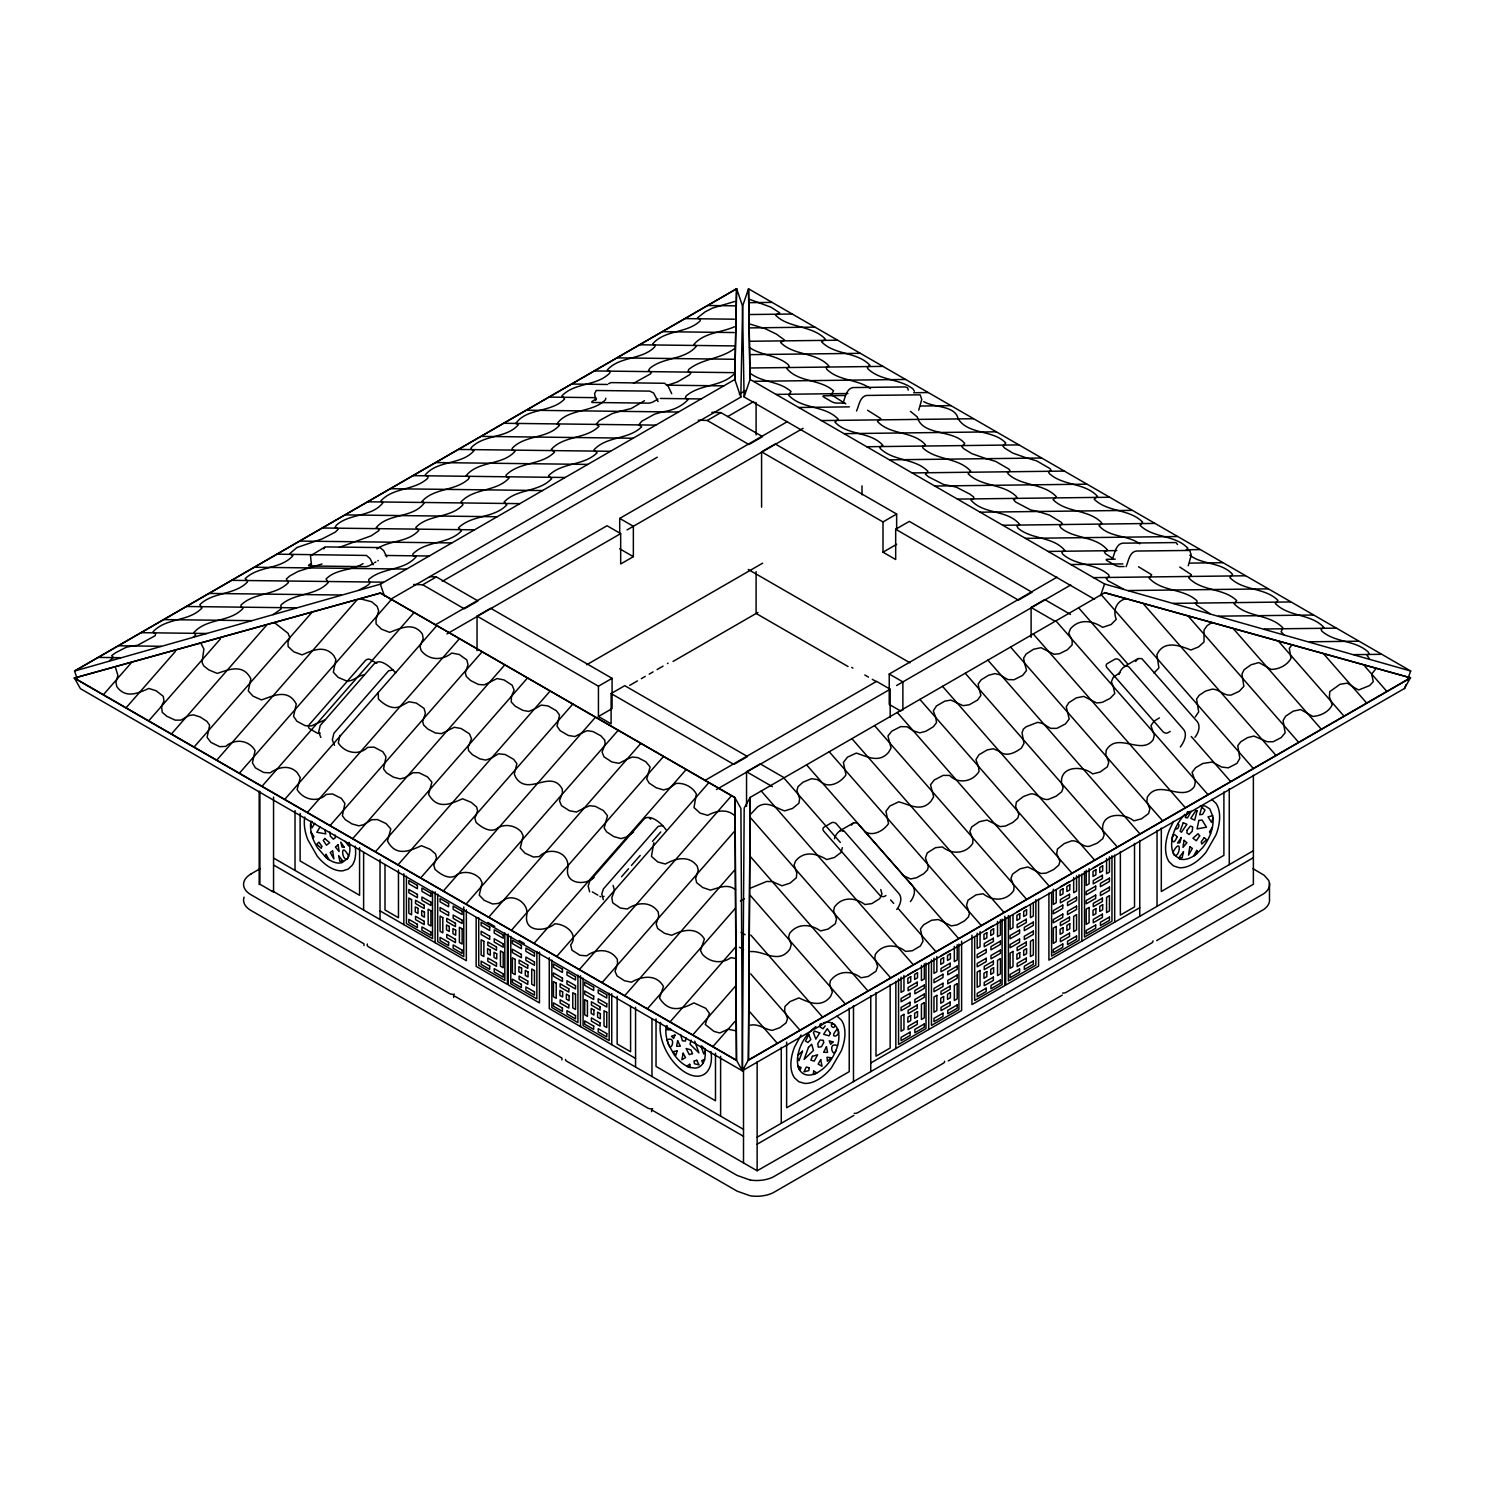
<?xml version="1.0" encoding="UTF-8"?>
<svg xmlns="http://www.w3.org/2000/svg" width="1485" height="1485" viewBox="0 0 1485 1485"><rect width="100%" height="100%" fill="white"/><g stroke="black" fill="none" stroke-linecap="round" stroke-linejoin="round"><path stroke-width="1.5" d="M742.351 1070.741L744.189 808.063L750.185 797.389L1104.636 592.738L1410.434 677.791L1404.439 688.483L742.351 1070.741L748.347 1060.049L750.185 797.389L748.496 1060.197L1410.601 677.958M77.239 678.849L74.566 671.034L736.653 288.777L734.815 379.492L740.811 397.108L390.351 599.439M740.811 397.108L742.648 306.374L736.653 288.777M797.538 1057.933L797.538 1058.081A28.716 16.576 -60 0 0 798.41 1067.288A28.493 16.446 -60 0 0 799.914 1070.407L801.046 1067.474L798.113 1066.286L798.41 1067.288A28.605 16.502 -60 0 0 802.531 1073.172A29.403 16.966 -60 0 0 813.39 1074.36A30.016 17.337 -60 0 0 818.142 1072.244L822.374 1069.311A29.403 16.966 -60 0 0 833.79 1055.13L836.074 1050.192A28.419 16.409 -60 0 0 838.895 1037.384A28.846 16.651 -60 0 0 838.747 1033.95A28.308 16.335 -60 0 0 837.559 1029.086L837.466 1028.882A29.125 16.818 -60 0 0 823.247 1022.887M680.557 1034.525L682.413 1040.744L685.42 1041.096L685.884 1037.588M310.625 823.525L310.606 823.655A28.772 16.613 60 0 0 311.442 833.623A28.215 16.298 60 0 0 317.734 848.009L325.679 857.179A27.77 16.038 60 0 0 330.171 860.39A27.528 15.889 60 0 0 341.958 862.655L347.23 858.813A28.066 16.205 60 0 0 348.659 856.121C339.935 839.73 341.903 861.95 347.23 858.813A28.252 16.298 60 0 0 349.885 849.439A28.939 16.706 60 0 0 349.773 845.949A28.363 16.372 60 0 0 349.235 842.403M605.787 398.24L605.564 399.632C592.534 413.201 567.437 408.375 556.986 423.93M797.853 1055.538C799.784 1044.865 805.538 1035.156 813.78 1028.14M161.512 706.285L162.255 712.336L166.895 716.308L175.211 720.151L181.021 720.095L188.873 715.603L193.477 714.86L200.159 716.977L206.953 721.394L209.645 725.255L207.083 737.34L210.963 742.407L219.613 746.677L225.757 746.398C234.574 738.361 248.886 739.827 255.086 750.593L252.431 762.882L255.364 767.819L263.625 772.478L270.029 772.887C278.308 767.244 289.018 764.237 297.204 772.59L300.267 777.583L297.13 789.612C303.126 799.654 317.623 803.125 326.236 794.438L332.51 793.955L341.364 798.355L344.91 803.459L342.385 815.729L345.17 819.553L351.982 823.915L358.813 825.827L363.602 824.732L371.807 819.72L377.543 819.571L386.044 823.562L390.796 828.89L387.492 841.123C396.105 857.031 409.414 851.053 421.443 845.707L430.075 849.253L435.569 853.949L436.497 857.922L433.806 865.254L435.012 869.338C440.581 874.442 449.491 880.308 456.767 875.036M1180.111 859.072A28.92 16.688 -60 0 0 1192.455 856.696A29.347 16.948 -60 0 0 1197.133 853.355L1202.627 847.675A29.57 17.059 -60 0 0 1212.113 828.593L1212.41 827.238L1209.477 831.897L1210.609 833.568M842.311 847.657L841.215 852.316L834.384 857.495L826.737 859.555C816.861 853.522 803.998 850.237 795.477 861.207L794.085 865.031L796.795 873.087L796.331 877.802L790.02 883.148L782.001 885.784L772.237 881.57L766.668 881.459L750.148 888.271M310.922 821.539L312.425 821.688M691.138 1040.131L690.005 1044.196L698.915 1052.865L694.739 1041.208M420.868 643.859L420.051 646.736L421.127 650.504C429.017 660.658 442.419 660.714 451.737 653.047L459.218 654.495L466.828 659.915L467.998 664.76L465.288 672.909L466.364 676.51L470.652 680.557L478.319 684.418L484.147 684.919L497.104 678.552L503.972 679.907L512.177 685.216L514.126 690.135L511.545 696.205M378.267 692.548L378.397 698.99C383.78 704.503 392.318 710.071 400.152 706.47M666.505 1025.597A28.159 16.261 60 0 0 665.967 1028.53A28.716 16.576 60 0 0 665.837 1031.852A28.066 16.205 60 0 0 668.51 1044.271C671.35 1053.329 676.752 1035.119 667.081 1039.946A27.881 16.094 60 0 0 668.491 1044.308L673.782 1054.164A27.602 15.945 60 0 0 685.569 1065.487A27.881 16.094 60 0 0 690.061 1067.474L695.277 1068.105A28.066 16.205 60 0 0 704.298 1060.401L704.577 1059.436L701.792 1060.624L702.869 1063.464M323.804 548.875L325.289 546.907L380.049 547.575L383.687 550.675L386.787 556.912M744.096 396.959L750.092 379.343L748.514 288.777L1410.75 671.034L1104.562 583.995L749.944 379.343L748.514 288.777L742.519 306.374L744.096 396.959L1094.556 599.29M918.714 410.157L921.758 399.502L920.18 394.824L866.572 395.437C859.778 396.588 858.905 405.999 856.529 411.067M1100.552 595.726L1104.562 583.995M1188.223 565.766L1191.286 555.112L1189.708 550.434L1136.099 551.046C1129.305 552.197 1128.433 561.608 1126.057 566.676M1404.606 688.632L1405.942 684.715M1407.928 678.849L1410.601 671.034M842.886 403.196C845.262 398.128 846.134 388.717 852.928 387.566L905.404 386.935L907.706 387.938M1112.413 558.806C1114.789 553.738 1115.662 544.327 1122.456 543.176L1176.064 542.563L1177.549 544.531M511.471 696.298L511.23 701.997L515.165 706.155L522.739 710.331L528.586 711.426L534.229 709.217M1187.796 811.664L1185.308 817.548L1187.536 817.882L1191.137 811.311L1187.257 812.128M161.568 706.173L163.944 701.106L163.294 696.354L156.148 690.766L148.797 688.446C138.309 693.179 125.631 698.99 116.832 686.664L115.96 682.469L117.89 675.397L115.644 668.064M420.979 643.729L423.225 638.68L422.353 633.946C413.108 621.472 400.412 628.452 389.608 632.332L381.497 629.176L376.076 623.941L376.058 619.264L378.694 610.892L377.153 606.4L371.751 601.796L361.189 599.03M1173.484 821.409L1169.196 830.412A38.814 22.405 -60 0 0 1169.196 861.875L1173.484 865.904L1179.09 867.685A37.96 21.922 -60 0 0 1206.117 852.074L1216.011 834.848A38.814 22.405 -60 0 0 1216.011 803.385L1211.704 799.338M836.074 1050.192C833.289 1059.603 827.108 1041.115 837.577 1045.718M339.954 735.391L338.302 742.946C344.631 752.969 358.962 755.995 367.667 747.363L374.09 747.141L382.889 751.781L386.026 756.83L383.538 768.952L386.453 772.794L393.414 777.156L400.152 778.901L404.867 777.694L413.09 772.72L418.918 772.701L427.476 776.878L431.931 782.149L428.59 794.345C437.462 810.16 450.493 804.035 462.559 798.781L471.19 802.327L476.666 807.023L477.576 810.977L474.884 818.328L476.091 822.412C481.678 827.498 490.57 833.363 497.846 828.11M705.115 1051.454L703.76 1053.923L700.92 1046.164M896.754 909.47C900.393 904.94 903.066 897.33 898.109 892.689L845.633 832.751C841.549 826.384 835.35 834.347 834.44 838.784M910.398 901.599C914.036 897.07 916.709 889.459 911.734 884.819L857.272 822.931L853.597 822.857L839.953 830.728M1180.315 746.992C1184.065 742.036 1188.26 733.683 1182.654 728.392L1130.196 668.454C1126.113 662.087 1119.913 670.069 1119.003 674.487M1194.961 737.321C1198.599 732.773 1201.254 725.163 1196.297 720.522L1141.835 658.635L1138.141 658.56L1124.516 666.449M1135.598 661.493L1138.141 658.56M314.82 823.228L312.017 827.85L310.625 823.692A27.992 16.168 60 0 1 310.959 821.316M319.962 827.126L316.825 832.268L325.735 833.883L324.899 829.837M851.388 825.14L853.597 822.857M1195.276 716.921L1198.692 711.872L1196.557 699.101L1199.193 695.277L1205.579 691.082L1212.224 689.133C1219.333 689.059 1224.03 696.391 1231.381 694.961L1239.288 691.267L1243.873 686.386L1241.961 674.042L1244.059 669.772L1250.964 664.816L1258.89 662.551L1271.141 669.401C1278.863 669.438 1287.217 665.206 1291.003 658.375L1289.314 648.314L1292.061 644.806M801.046 1035.008L794.512 1047.092A37.162 21.458 -60 0 0 794.512 1077.832L798.819 1081.711L804.406 1083.363A38.721 22.349 -60 0 0 831.433 1067.752L841.327 1050.786A37.162 21.458 -60 0 0 841.327 1020.065L837.039 1016.167M324.621 547.241L310.495 555.78L311.534 565.469M608.683 383.613L611.003 382.61L664.612 383.278L668.231 386.378L671.703 393.673M825.214 1025.894L822.987 1028.771L819.386 1026.451L821.613 1024.149M103.931 694.07L131.181 662.923M126.596 707.194L175.397 651.432M149.224 720.262L220.578 638.736M171.926 733.404L266.483 625.352M194.554 746.472L311.664 612.674M217.2 759.633L356.771 600.163M239.827 772.72L391.483 599.42M262.455 785.788L414.129 612.488M285.12 798.949L436.85 625.612M307.766 812.017L459.478 638.68M330.431 825.14L482.161 651.785M353.077 838.208L504.807 664.853M375.742 851.388L527.528 677.958M398.37 864.456L550.155 691.026M420.998 877.542L572.802 704.094M443.644 890.684L595.485 717.199M466.327 903.79L618.168 730.304M488.973 916.895L640.833 743.391M511.657 930L663.517 756.478M534.247 943.123L686.163 769.546M621.547 876.744L628.582 868.725M631.441 865.439L640.221 855.416M652.49 841.401L660.751 831.953M556.931 956.21L708.846 782.651M579.577 969.334L730.936 796.406M602.223 982.439L734.37 831.452M624.869 995.507L734.741 869.969M647.516 1008.649L735.316 908.337M670.199 1021.754L735.892 946.688M692.827 1034.859L735.632 985.966M712.967 1046.535L734.927 1021.457M750.797 814.114L757.498 806.93C767.002 800.062 775.838 808.211 784.674 810.884L792.526 808.453L798.874 803.274L799.654 798.652L796.907 790.54L798.039 786.604L803.014 782.224L811.515 778.678L817.307 779.569L822.43 782.948M1154.049 673.002L1158.913 667.86L1156.889 654.774C1163.665 639.682 1179.665 645.492 1190.859 650.022L1198.506 646.94L1204.038 641.984L1204.019 630.048L1207.082 625.686L1211.909 622.475M1177.976 823.525C1180.482 824.453 1177.605 831.247 1175.489 828.314M192.939 637.418L195.686 635.172L193.997 632.369C207.306 617.834 229.822 622.642 243.039 608.386L240.886 606.455L241.127 604.878C254.51 592.237 275.412 595.856 288.443 582.565L286.308 579.001L289.724 575.976L298.374 571.279L322.004 563.984M503.638 900.188L498.31 903.437L492.556 903.975L484.147 900.281L479.228 895.102L482.124 882.814L480.23 878.86C474.606 872.549 464.527 870.433 457.157 874.591M1106.733 550.731L1107.55 550.118C1095.744 535.825 1074.565 539.296 1060.921 527.899L1059.585 525.709L1062.35 523.927L1061.292 522.312L1049.468 515.109L1038.015 511.49M734.203 373.997C720.93 387.232 700.103 383.965 686.126 395.957L685.346 397.832L688.093 399.576C681.801 406.574 671.925 410.64 662.57 411.865M491.683 757.833L498.496 753.823L505.178 754.51L513.606 759.299L516.891 763.643L514.293 774.149L515.982 777.843C528.827 796.535 550.731 768.747 562.165 788.869L562.499 792.637L559.474 800.823L561.479 805.612L569.46 810.754L576.44 812.017L584.218 808.063M534.322 709.125L541.227 705.097L547.965 705.895L556.337 710.702L559.548 715.027L557.042 726.221L560.161 730.694L568.365 735.483L574.881 736.523L581.452 733.219M1119.968 672.538L1113.156 677.457L1111.374 681.782L1113.156 686.311M447.078 730.824L454.336 727.26L461.167 728.541L469.464 733.85L471.525 738.806L468.109 747.048L468.573 750.63L472.397 754.696L479.933 758.891L485.855 760.097L491.591 757.944M644.49 400.709L631.236 408.505L619.932 411.345M446.985 730.917L441.398 733.609L435.532 733.033L427.903 729.098L423.708 725.107L422.65 721.562L425.415 713.32L424.079 708.419L416.245 703.018L408.876 701.774L400.207 706.396M626.856 759.355L618.929 763.327L611.857 761.972L603.968 756.793L602.075 752.041L605.137 743.874L604.748 740.087L600.831 735.799L593.109 731.604L587.225 730.676L581.563 733.107M1375.537 669.215L1371.657 674.042L1373.272 681.671L1369.523 685.606L1358.664 689.987L1353.615 687.239A82.51 63.725 29.3 0 0 1347.266 683.156L1340.045 684.269L1329.78 691.639L1329.409 696.799L1332.175 704.892C1328.871 712.02 1320.332 715.956 1312.777 716.42L1300.693 709.57L1293.268 711.148L1285.676 716.16L1283.114 720.485L1285.156 732.792L1281.184 737.6L1273.239 741.702L1267.318 741.776L1253.897 736.059L1247.474 737.637L1240.755 741.795L1237.766 745.656L1239.826 758.352L1236.968 763.364L1228.448 767.819L1221.858 767.114L1212.261 762.028L1202.739 763.494L1195.573 767.745L1192.084 772.311L1195.351 781.908L1194.423 786.4C1182.747 803.236 1158.653 777.917 1147.311 797.204L1146.866 801.417L1149.836 808.972L1148.573 813.557L1141.52 818.792L1133.872 820.871C1123.291 812.165 1100.069 812.722 1102.78 831.08M503.693 900.133C513.402 893.079 529.18 903.288 526.748 915.131C523.889 932.506 545.329 931.93 554.833 923.8C565.191 923.837 579.261 934.139 570.648 944.924L572.003 950.196L579.985 955.282L586.761 955.82C596.19 948.674 610.298 948.247 617.296 959.291L617.593 963.32L615.068 971.468L617.092 975.979L624.461 980.731L631.366 982.198C641.798 976.183 656.296 973.714 663.479 986.486L659.488 998.013C668.974 1013.086 681.318 1009.484 693.903 1002.895L705.839 1008.352L709.496 1013.531A82.51 63.725 -29.3 0 1 706.841 1019.731L705.301 1024.501L713.969 1031.407L719.761 1032.985L728.114 1029.235L735.001 1030.627M1159.395 717.886L1154.031 721.19L1150.931 725.682L1154.309 735.261L1153.177 739.734C1141.315 756.051 1117.388 731.01 1106.176 750.37L1105.787 754.547L1108.775 762.158L1107.402 766.761L1100.199 771.977L1092.644 773.926C1082.175 765.072 1058.898 765.963 1061.701 784.136M584.31 807.97L589.675 805.724L595.299 806.355L603.356 810.55L607.513 815.748L604.135 827.906L606.66 831.897L613.825 836.575L621.027 838.598L625.816 837.262L633.575 832.12M109.463 660.732L113.343 657.595L111.728 655.59L115.477 652.825L126.336 647.2L131.385 646.235A82.51 21.848 -18.8 0 0 137.734 645.214L155.22 635.691L155.591 633.779L152.825 632.053C166.004 617.352 188.502 622.141 201.886 608.089L199.844 604.636C213.079 591.717 234.073 595.411 247.234 582.25L247.568 580.876L245.174 578.686C258.316 565.674 279.978 569.869 292.916 555.78L289.649 553.738L296.926 547.538L322.152 538.925L335.369 532.094L338.357 529.031L335.164 527.175L336.427 525.133C349.606 513.197 371.491 517.318 382.907 502.84L382.22 501.744M273.091 614.66L280.981 609.073L280.962 604.989C294.475 592.682 315.395 596.246 328.111 582.714L326.087 578.983C336.185 568.718 351.462 570.871 363.064 563.632M973.529 498.886L973.77 497.029L969.835 494.115L956.414 487.21L950.771 485.818M498.236 827.665C505.587 823.507 515.629 825.623 521.272 831.878L523.184 835.814L520.27 848.046L525.022 853.207L533.468 857.012L539.259 856.567C548.837 846.32 569.163 851.74 567.938 867.24C563.947 883.798 584.719 886.267 594.093 877.505M626.948 759.262L632.202 757.053L637.826 757.61L645.827 761.731L650.114 766.947L646.736 779.124L649.168 783.096L656.221 787.774L663.498 789.909L668.343 788.609L676.102 783.449C683.954 782.521 692.697 787.031 696.372 794.048L693.996 807.543L700.122 813.13L707.751 815.339C716.327 810.662 727.186 808.304 735.168 816.1M310.959 563.706L309.715 564.43A3.75 0.984 -18.8 0 0 309.325 565.989L365.57 566.657A3.75 0.984 -18.8 0 0 370.006 565.321L373.199 563.465M596.524 398.834L592.923 400.913A3.75 0.984 -18.8 0 0 592.589 402.472L648.852 403.14A3.75 0.984 -18.8 0 0 653.289 401.767L657.948 399.075M374.554 562.685L375.853 561.943M739.381 394.063L745.396 390.592M422.705 584.774L436.349 576.904L477.984 600.942L464.341 608.813L422.705 584.774L413.628 584.459M707.268 420.478L720.912 412.607L762.548 436.646L748.904 444.516L707.268 420.478L698.191 420.181M442.307 581.34L657.28 457.213M727.594 416.617L753.712 401.544M435.309 624.888L607.031 525.746L620.674 533.616L620.674 563.984L633.352 556.671L633.352 526.284L619.709 518.413L619.709 533.598M619.709 518.413L787.495 421.554M477.038 616.126L490.663 608.256L612.08 678.348L612.08 708.623L598.436 716.494L598.436 686.218L477.038 616.126L477.038 650.727M761.582 507.202L761.582 451.848L775.226 443.959L896.643 514.051L896.643 529.198M446.948 633.909L620.674 533.616M627.06 529.922L803.125 428.274M586.686 664.76L762.622 563.186M251.058 873.904L260.302 868.558M598.436 686.218L612.08 678.348M761.582 451.848L883 521.94L896.643 514.051M611.115 693.551L624.758 685.68L747.512 756.552L733.868 764.422L611.115 693.551L611.115 723.826L598.436 716.494M895.678 529.254L909.321 521.384L1032.075 592.255L1018.432 600.126L895.678 529.254L895.678 559.529L883 552.197L883 521.94M629.696 685.383L637.436 680.91M641.334 678.664L645.251 676.399M649.168 674.153L653.084 671.888M657.075 669.568L663.09 666.115M673.058 661.456L757.944 612.433M883 552.197L896.643 544.327M704.837 780.497L876.558 681.355L890.183 689.226L890.183 717.422M900.931 711.148L889.237 704.391L889.237 674.023L1057.023 577.164M746.547 806.336L746.547 771.736L760.19 763.865L783.987 777.602M1031.11 637.436L1031.11 607.458L1044.753 599.569L1070.536 614.456M716.475 789.519L890.183 689.226M896.587 685.532L1070.666 585.034M740.384 901.005L744.338 898.722M885.951 895.548L884.707 896.272A3.75 2.896 29.3 0 1 879.788 895.214L823.581 830.969A3.75 2.896 29.3 0 1 823.878 827.238L831.711 822.69A3.75 2.896 29.3 0 1 836.148 823.6L842.867 831.21M1170.18 731.437L1167.915 732.755A3.75 2.896 29.3 0 1 1162.941 731.641L1106.752 667.378A3.75 2.896 29.3 0 1 1107.142 663.665L1114.994 659.154A3.75 2.896 29.3 0 1 1119.43 660.157L1124.015 665.336M748.347 1060.049L1410.434 677.791L1104.506 592.571M814.819 1027.304L815.915 1026.673M819.906 1024.372L821.316 1023.555M908.115 974.735L917.266 969.445M941.007 955.746L950.159 950.456M986.059 929.74L993.372 925.508M1017.151 911.79L1026.302 906.5M1060.364 886.823L1069.516 881.552M1093.257 867.834L1102.408 862.562M870.767 1063L961.612 1010.542L961.612 941.193M1139.756 907.688L1048.911 960.145L1048.911 893.116M757.146 1137.232L1004.658 994.337M1005.865 993.632L1253.377 850.719M757.146 1144.211L1004.658 1001.298M1005.865 1000.593L1253.377 857.699M651.618 1111.652L651.618 1109.852L757.146 1170.774L853.875 1115.421M376.893 548.912C389.775 539.965 407.595 542.749 418.751 530.479L415.8 527.416C428.608 514.163 450.53 518.376 462.967 504.789L461.018 501.911C473.956 487.86 496.064 492.036 509.077 478.077L506.645 476.759M734.852 348.344C720.912 359.092 702.312 358.498 688.669 369.449L688.205 371.231L690.915 372.976L689.523 374.814L677.308 382.016L667.545 385.19M358.887 590.288C360.892 588.413 373.589 584.106 368.8 581.062L368.781 579.41C382.387 567.289 403.939 571.131 416.245 556.671L412.793 555.353L412.904 553.905C426.492 540.41 448.099 544.661 461.389 530.98L460.536 529.662M345.04 841.271L348.752 846.023L348.752 843.053M310.978 555.112L312.797 554.759M339.211 547.408L371.176 535.825L378.824 530.702L379.213 529.124L376.225 527.639C388.216 512.975 412.255 518.599 423.986 503.322L423.299 502.246M1126.113 598.585C1116.107 601.184 1112.803 610.669 1116.219 619.356L1111.151 624.498L1102.65 627.357C1092.533 620.73 1079.465 618.224 1070.444 628.842L1068.755 633.167L1072.207 640.815L1072.096 644.954L1067.251 649.836L1059.492 653.716L1054.053 654.272L1041.022 647.683L1033.541 649.242L1026.116 654.031L1023.611 658.152L1024.464 662.923M1185.977 550.118L1187.87 548.243C1174.765 534.452 1153.344 538.442 1140.09 525.356L1142.615 522.126C1129.213 508.52 1107.754 512.548 1094.204 499.238L1097.508 496.306C1084.458 482.402 1063.316 486.096 1049.431 473.659L1048.503 471.952L1051.194 470.448L1049.988 468.592L1036.734 460.907L1028.233 458.382M633.482 383.334L650.597 373.849L651.377 372.252L648.5 370.582L649.669 368.503C663.275 356.808 684.474 360.354 696.428 346.153L693.755 344.613C703.909 332.547 721.042 332.714 734.537 326.756M734.611 301.511L712.614 308.082L705.208 311.794L697.467 317.846L700.4 319.442L700.01 321.057C686.515 333.679 665.002 329.577 652.62 343.945L655.275 345.504L654.625 347.045C641.39 360.242 619.709 356.066 607.346 369.932L610.242 371.658L609.704 373.143C596.376 386.453 574.899 382.276 561.98 395.808L564.578 399.001C551.603 412.756 526.395 407.837 515.908 423.429M1106.659 550.731L1104.339 551.659L1105.471 553.719L1112.599 558.249M973.455 498.886L970.874 500C983.534 514.794 1007.22 509.299 1019.712 524.428L1017.002 526.191L1018.172 528.307C1031.852 539.76 1053.014 536.271 1064.949 550.564L1061.775 552.123L1062.647 554.072C1075.957 566.119 1095.763 562.926 1108.924 575.066L1108.942 576.681L1106.306 578.556L1107.847 580.672L1123.811 589.267M74.398 677.958L380.438 593.053L735.056 797.538L736.486 1060.216L742.481 1070.908L80.394 688.65L74.398 677.958L736.486 1060.216L734.908 797.705L380.438 593.053L74.269 678.144L736.374 1060.401M324.807 719.947L311.497 725.868L305.242 725.701L296.907 721.264L293.547 716.29L296.276 703.983C287.644 688.093 273.24 695.964 261.49 699.899L252.933 696.112L248.292 690.933L250.854 678.775C243.02 663.368 228.931 669.568 217.218 673.41L208.902 669.958L203.723 665.893L202.053 662.384L203.891 649.038L201.236 643.952M662.458 411.865L654.644 414.148L641.687 421.295L638.884 424.766L641.631 426.845C628.359 439.931 606.752 435.866 593.926 449.881L595.262 451.106M619.858 411.345L612.321 413.517L599.29 420.645L596.246 424.209L599.049 426.251C585.832 439.411 564.207 435.291 551.343 449.324L554.48 452.238C540.948 465.64 519.397 461.482 505.94 475.256L506.552 476.759M364.159 675.044C357.569 674.97 353.374 681.968 346.488 680.928L338.209 677.401L333.308 672.222L335.888 659.6L333.828 655.683C324.584 644.509 312.388 650.43 302.105 654.885L293.807 651.804L288.109 646.513L288.016 641.91L289.816 637.64L288.109 633.334L274.744 622.902M750.463 951.588C764.162 950.474 778.641 964.916 789.983 949.008L791.245 944.627L788.572 937.202L789.63 933.36C797.853 922.779 810.847 924.134 820.574 930.928L828.11 929.072L835.331 923.744L836.5 918.992L833.623 910.918L834.403 907.149C842.032 896.29 855.564 897.404 864.92 904.551L871.825 903.604L879.714 898.666L881.942 893.933L880.754 889.534M750.073 302.662L772.033 302.383M749.368 314.542L792.173 314.022M749.108 327.907L814.801 327.108M749.684 341.272L837.484 340.214M750.259 354.637L860.131 353.319M750.63 367.983L882.777 366.387M754.064 381.311L905.423 379.473M776.154 394.397L847.972 393.525M913.665 392.727L928.069 392.56M844.779 395.493L823.618 395.771A3.75 0.984 18.8 0 0 823.915 397.163L831.748 401.692A3.75 0.984 18.8 0 0 836.203 403.066L844.742 402.973M798.837 407.484L849.383 406.871M920.681 406.018L950.753 405.646M821.483 420.571L973.343 418.733M844.167 433.657L996.027 431.819M866.832 446.744L1018.673 444.906M889.515 459.849L1041.356 458.011M912.198 472.935L1064.003 471.098M934.845 486.022L1086.63 484.166M957.472 499.09L1109.258 497.252M980.193 512.195L1131.923 510.357M1002.839 525.263L1154.569 523.425M1025.522 538.368L1177.234 536.531M1048.15 551.436L1116.794 550.601M1187.239 549.747L1199.88 549.598M1115.272 559.158L1106.789 559.288A3.75 0.984 18.8 0 0 1107.197 560.717L1115.049 565.247A3.75 0.984 18.8 0 0 1119.486 566.583L1124.052 566.527M1070.871 564.541L1122.864 563.91M1189.838 563.112L1222.545 562.704M1093.517 577.628L1245.172 575.79M1128.229 590.547L1267.8 588.858M1173.336 603.374L1290.446 601.945M1218.517 616.164L1313.074 615.031M1264.422 628.99L1335.776 628.136M1309.603 641.798L1358.404 641.204M1353.819 654.644L1381.069 654.31M750.389 1025.17C758.575 1023.388 764.849 1029.625 772.386 1030.349L779.792 1027.694L786.066 1022.868L787.533 1018.636L784.6 1010.71L784.99 1006.422L790.094 1001.558L798.93 997.901C809.139 1002.635 821.279 1008.092 830.523 996.583L832.38 992.11L829.725 984.611L830.375 980.842C838.078 970.28 851.48 970.373 860.984 977.78L868.168 976.48L875.964 971.246L877.654 966.438L874.758 958.178L875.296 954.447C882.535 943.588 896.346 943.903 905.59 951.402L912.31 950.771L920.422 945.964L923.02 941.174L920.422 928.979L923.633 924.802L931.596 920.236L938.409 919.531L951.365 925.898L957.175 924.858L964.47 920.904L968.461 916.987L969.464 913.535L966.549 905.145L968.034 900.17L976.072 894.842L983.181 893.784C992.611 901.376 1006.422 901.339 1013.754 890.48L1014.051 886.434L1010.932 878.507L1012.621 874.052L1020.065 868.836L1027.824 866.943L1040.966 873.514L1046.238 873.069L1053.645 869.56L1058.805 865.142L1059.956 861.374L1056.707 853.615L1057.45 848.975L1064.392 843.499L1071.687 840.844C1078.463 840.083 1082.546 847.49 1089.396 846.32L1097.099 843.202L1102.78 838.709L1104.172 834.923L1103.169 831.507M708.215 305.52L735.483 305.836M685.513 318.607L734.332 319.201M662.867 331.675L734.221 332.547M640.146 344.798L734.704 345.931M617.5 357.866L734.611 359.277M594.78 370.953L734.351 372.661M572.115 384.04L607.513 384.466M666.449 385.172L723.789 385.877M549.469 397.108L595.875 397.664M660.342 398.444L701.143 398.945M526.711 410.213L678.441 412.05M504.083 423.281L655.795 425.118M481.363 436.386L633.111 438.224M458.735 449.454L610.465 451.291M435.977 462.559L587.763 464.415M413.331 475.646L565.117 477.483M390.666 488.713L542.471 490.551M367.946 501.8L519.787 503.638M345.262 514.905L497.104 516.743M322.579 527.992L474.439 529.829M451.756 542.935L299.877 541.078M277.194 554.165L366.405 555.446L370.043 558.546L373.143 564.783M385.283 555.464L429.109 556.003M254.51 567.251L406.426 569.089M231.827 580.338L383.186 582.176M209.144 593.425L341.29 595.021M186.497 606.493L296.369 607.829M163.777 619.598L251.578 620.656M141.094 632.684L206.786 633.482M118.41 645.771L161.197 646.291M98.214 657.409L120.174 657.688M711.835 412.31L720.912 412.607M429.536 576.663L436.349 576.904M1200.344 805.705L1205.152 806.002L1209.737 808.824L1212.67 815.915M950.678 485.818L943.773 484.574L928.663 476.926L925.452 474.216L927.958 471.339C914.779 457.955 893.692 461.557 880.252 448.489L879.862 447.041L882.925 445.407C870.321 431.151 848.009 435.977 834.886 422.056L838.264 419.178C824.658 404.997 802.16 409.544 788.628 395.214L791.004 391.502C779.272 380.902 762.065 382.796 749.832 372.939M1037.922 511.49L1030.664 509.949L1015.536 501.967L1013.475 499.48L1016.891 497.958L1016.427 496.547C1002.802 483.256 981.585 487.08 968.109 473.752L970.707 471.135C957.899 457.231 936.404 460.573 922.835 447.913L922.501 446.502L925.526 444.85C912.867 430.631 890.592 435.458 877.486 421.499L880.865 418.622L867.574 410.25M986.764 458.902L971.97 453.705L963.728 448.711L961.816 446.614L964.73 443.532C953.667 429.258 922.129 436.219 917.266 416.914L910.453 411.382M1027.843 458.401L1012.974 453.166L1004.77 448.173L1002.876 446.113L1005.772 442.994C993.112 429.462 968.201 435.031 958.103 418.677C955.171 405.182 933.805 407.818 923.726 401.618M735.947 958.586L730.973 957.621C721.877 964.043 710.275 962.763 702.479 954.409L700.493 950.623L704.41 938.965C696.409 926.306 682.487 929.944 671.758 935.272L664.575 933.36L657.688 928.515L656.166 924.041L658.765 915.948L658.171 911.901C650.653 900.912 636.879 902.212 627.283 909.006L620.284 908.04L612.674 902.75L611.857 897.515L614.493 890.517L613.101 885.431M987.154 458.884L995.655 461.408L1008.909 469.093L1010.116 470.949L1007.424 472.434L1008.334 474.142C1022.218 486.579 1043.305 482.922 1056.41 496.733L1053.069 499.647C1066.546 513.067 1088.022 508.984 1101.462 522.534L1101.666 523.797L1098.974 525.746C1109.722 537.793 1127.375 534.711 1139.775 543.844M750.278 1180.074L737.117 1175.415L250.612 894.527A25.468 14.701 0 0 1 251.058 873.96M1174.542 855.193C1180.055 857.829 1182.079 835.368 1172.946 852.297A29.347 16.948 -60 0 0 1174.431 855.174L1174.449 855.119A29.552 17.059 -60 0 1 1171.646 845.281A30.238 17.467 -60 0 1 1171.776 841.624A29.663 17.115 -60 0 1 1172.76 836.018M595.337 451.106L597.063 452.814C583.512 466.179 561.924 462.021 548.485 475.813L551.696 478.634C538.758 492.426 517.188 488.435 504.102 502.004L506.831 504.881C493.558 518.729 471.914 514.553 458.438 527.899L460.461 529.662M395.752 672.928C390.963 667.675 380.234 657.131 373.867 664.166L320.259 725.441L318.681 731.938L320.816 737.451M393.191 670.013L388.643 670.756L333.902 733.312L332.324 739.808L334.459 745.321M666.041 829.874C662.291 823.804 649.279 812.499 643.376 819.776L589.786 881.05L588.153 886.118L589.675 891.854M662.718 825.623L658.171 826.365L603.411 888.921L601.796 894.007L603.3 899.724M749.053 323.823L765.183 328.686L776.265 334.014L784.507 339.991L780.59 342.515C793.992 355.954 816.156 351.908 828.834 365.923L826.235 367.705L826.829 369.32C838.988 381.162 857.253 378.972 870.414 388.55M557.024 423.949L559.567 425.248C547.167 439.077 525.3 434.641 512.251 448.21L512.084 449.639L515.165 451.199C502.264 465.789 478.634 460.387 466.123 475.664L469.371 477.056L468.61 478.931C455.06 491.331 434.437 487.655 421.907 501.466L422.909 502.246M515.945 423.448L518.451 424.673C506.292 438.65 484.296 434.177 471.246 447.616L470.949 449.101L474.068 450.642C461.26 465.306 437.611 459.886 425.044 475.126L428.293 476.537L427.55 478.411C413.999 490.83 393.358 487.154 380.828 500.965L381.831 501.744M1179.981 859.128L1174.449 855.119M735.576 889.756C727.52 883.167 718.61 888.049 710.313 890.128L702.721 887.51L696.632 882.665L695.667 878.266L698.303 870.191L697.17 866.052C688.743 854.822 675.527 858.386 665.373 864.01L657.818 861.987L651.451 856.418L653.79 842.812M822.542 783.078C830.598 788.127 841.308 781.89 845.967 774.836L843.369 762.418L847.508 757.146L856.307 753.099C866.887 756.385 878.879 763.643 888.587 752.338L891.074 748.032L889.738 742.964M1138.512 566.769L1151.692 574.751L1149.112 578.092C1161.938 591.995 1183.229 588.227 1196.891 600.701L1196.984 602.316L1195.184 603.114L1196.891 605.23L1210.256 613.88M865.142 831.748C873.18 836.798 883.742 830.56 888.513 823.655L885.951 811.293L889.812 806.058L898.685 801.826C909.414 804.48 921.183 812.648 931.058 801.12L933.657 796.814L932.357 791.654M845.8 403.883L831.21 394.676L833.549 390.889C820.165 378.805 798.54 382.722 786.697 368.391L789.333 366.628L788.368 364.753C777.156 354.971 761.489 355.62 749.424 347.546M749.999 299.487L771.031 307.191L779.699 312.852L778.159 313.892A82.51 21.848 18.8 0 0 775.504 315.024C787.848 328.278 812.406 325.085 825.512 339.322L821.521 341.754C834.83 355.49 856.956 351.407 869.932 365.273L867.407 367.111L867.704 368.596C880.289 380.995 899.464 378.452 912.997 388.903L914.352 391.223M1179.758 567.066L1191.453 574.732L1188.724 577.906C1201.866 591.624 1223.195 587.707 1236.708 600.59L1234.146 603.801C1247.493 617.723 1269.712 613.936 1282.947 627.914L1281.109 631.793L1283.764 634.559M913.294 730.824L919.828 732.866L925.972 731.214L933.304 726.778L936.515 722.638L935.81 717.589M1031.11 607.458L1054.907 621.194M748.236 569.46L909.971 662.811M1253.024 868.669L1264.199 875.296L1268.617 880.364A25.709 14.831 0 0 1 1268.45 888.661A25.468 14.701 0 0 1 1263.791 893.692L773.24 1176.955A25.468 14.701 0 0 1 750.389 1180.074M889.237 674.023L902.88 681.893L902.88 710.108M864.808 674.988L868.502 677.123M872.308 679.313L876.28 681.615M848.046 666.524L756.106 613.453L756.106 571.706M619.709 548.782L633.352 556.671M746.547 771.736L772.33 786.623M376.856 663.35L369.951 659.396A3.75 2.896 -29.3 0 0 365.514 660.398L309.288 724.624A3.75 2.896 -29.3 0 0 309.678 728.745L317.048 732.996A3.75 2.896 -29.3 0 0 320.24 733.089M741.089 932.413L745.099 934.733M739.493 947.244L743.502 949.565M593.183 892.429L592.886 892.244A3.75 2.896 -29.3 0 1 592.404 891.891M594 892.893L597.824 895.102M599.884 896.29L600.256 896.513A3.75 2.896 -29.3 0 0 600.757 896.736M487.822 922.426L494.765 926.454M519.1 940.488L524.298 943.495M380.03 910.88L466.346 960.702L466.346 909.86M635.561 1058.415L549.264 1008.575L549.264 957.732M274.094 858.349L507.22 992.945M508.371 993.613L743.502 1129.361M274.094 865.31L507.22 999.925M508.371 1000.574L743.502 1136.322M272.052 890.703L363.992 943.792L363.992 945.592M1189.782 555.204C1202.627 565.061 1221.245 561.85 1232.569 574.361L1229.914 577.572C1243.149 591.197 1264.57 587.15 1277.917 600.33L1275.355 603.504C1288.776 617.259 1311.051 613.398 1324.045 627.58L1321.056 629.12L1321.706 630.995C1335.108 642.912 1354.858 639.794 1368.168 651.952L1369.04 653.716L1367.11 655.405L1369.356 658.765M851.722 667.415L852.91 668.12M999.479 751.41L993.391 748.774L987.265 749.888L978.931 754.77L975.923 759.67L978.355 766.204M999.572 751.503C1006.329 757.35 1015.424 752.598 1021.457 748.013L1023.982 743.391L1022.033 732.792L1023.406 729.079L1026.209 726.74L1037.607 722.341L1042.099 723.325L1050.619 728.337L1056.837 728.374L1065.45 723.938L1069.2 719L1066.249 706.786L1068.829 702.665L1076.347 697.876L1083.753 696.391L1096.784 702.98L1102.26 702.349L1110.056 698.395L1114.771 693.532L1113.23 686.404M649.075 817.752L650.708 819.182M902.397 875.222L910.621 878.971L916.579 877.728L923.781 873.681L927.531 869.82L928.366 866.386L925.433 857.903L927.271 852.891L935.55 847.675L942.474 846.933C951.718 854.673 965.714 854.153 972.749 843.35L972.916 839.322L969.835 831.396L971.728 826.904L979.395 821.706L986.987 820.036L1000.055 826.607L1005.401 826.05L1012.881 822.43L1017.838 818.049L1018.877 814.318L1015.629 806.633L1016.39 802.011L1023.351 796.554L1030.627 793.9C1037.402 793.138 1041.468 800.563 1048.317 799.394L1056.021 796.257L1061.701 791.783L1063.093 787.978L1062.091 784.581M913.219 730.713L907.019 726.74L900.634 726.629L891.761 731.177L887.937 735.985L889.663 742.871M701.755 1045.978L704.818 1048.967M1364.826 666.264L1386.786 691.342M1323.803 654.05L1366.59 702.943M1278.214 640.945L1343.906 716.011M1233.422 628.786L1321.223 729.116M1188.631 616.628L1298.503 742.166M1143.71 604.246L1275.856 755.234M1101.814 595.355L1253.173 768.283M1078.574 607.773L1127.505 663.684M1191.248 736.504L1230.49 781.351M1055.891 620.879L1207.806 794.438M1033.244 633.946L1185.123 807.469M1010.561 647.052L1162.421 820.574M987.896 660.138L1139.737 833.623M965.213 673.225L1117.054 846.71M942.529 686.33L1094.334 859.778M919.883 699.398L1071.669 872.827M897.237 712.466L1049.023 885.895M874.535 725.59L1026.265 898.945M851.889 738.658L1003.637 912.031M829.205 751.744L980.917 925.099M806.559 764.831L958.289 938.167M783.857 777.936L840.324 842.44M890.647 899.947L893.692 903.418M898.258 908.634L935.531 951.235M761.211 791.004L912.885 964.303M750.649 817.882L890.22 977.353M750.389 856.585L867.5 990.402M750.296 895.418L844.854 1003.47M750.779 935.03L822.133 1016.557M750.667 973.844L799.487 1029.625M749.517 1011.545L776.785 1042.693M670.199 1028.474L670.997 1029.792L667.081 1029.773L666.988 1025.801M734.908 797.705L740.904 808.378L742.481 1070.908M935.717 717.496L933.304 710.888L936.441 705.969L944.794 701.124L950.883 700.085L963.078 705.691L969.278 704.762L977.575 700.048L980.898 695.388L979.228 689.263M932.264 791.561L930.52 784.804L934.251 779.996L943.161 775.374L949.602 775.43C958.178 784.34 972.638 781.927 979.061 771.42L978.448 766.316M1024.539 663.015L1026.562 670.403L1022.664 675.378L1014.032 679.74L1007.888 679.629L999.405 674.598L994.876 673.633L988.602 675.248L981.177 679.796L978.17 684.01L979.135 689.133M312.871 838.357L313.948 836.742L311.163 832.324L311.442 833.623M658.078 401.544L653.66 393.061L649.817 391.112L596.209 390.499L594.594 393.692L595.782 400.245M380.364 584.143L384.355 595.875M329.856 832.027L330.32 836.092L333.327 839.192L335.387 837.67L335.183 835.09M908.022 388.922L908.17 390.147M1212.985 818.012L1212.985 818.142A30.071 17.356 -60 0 1 1212.113 828.593M1269.471 883.13L1269.471 898.87A25.709 14.831 0 0 1 1268.45 904.402A25.468 14.701 0 0 1 1263.791 909.433L773.24 1192.696A25.468 14.701 0 0 1 759.875 1196.149A25.709 14.831 0 0 1 750.278 1195.815L737.117 1191.156L250.612 910.268A25.468 14.701 0 0 1 243.967 902.694A25.672 14.813 0 0 1 244.078 897.144M1253.377 775.281L1253.377 884.262L1156.648 940.618M1229.264 788.702L1229.264 864.641M1223.9 791.932L1223.9 855.341L1161.307 891.483L1161.307 828.073M1157.038 830.412L1157.038 906.351M1139.756 840.38L1139.756 916.319M1134.521 843.387L1134.521 906.927L1120.358 915.113L1120.358 851.573M1114.678 855.063L1114.678 922.166M1111.968 855.713L1111.968 921.201L1084.514 937.054L1084.514 871.565M1109.443 856.845L1109.443 872.048L1106.566 873.718L1106.566 858.516M1089.099 868.595L1089.099 883.798L1086.203 885.468L1086.203 870.266M1081.804 874.127L1081.804 941.156M1079.075 874.702L1079.075 940.191L1051.621 956.043L1051.621 892.819M1076.551 875.834L1076.551 891.037L1073.674 892.708L1073.674 877.505M1062.239 995.136L948.284 1060.921M1056.206 889.756L1056.206 902.787L1053.329 904.458L1053.329 889.255M1038.572 899.075L1038.572 966.122L1005.698 985.093L1005.698 918.064M1035.862 899.65L1035.862 965.139L1008.408 980.991L1008.408 915.502M1033.337 902.954L1033.337 915.985L1030.46 917.656L1030.46 904.625M1012.993 914.704L1012.993 927.735L1010.097 929.406L1010.097 916.375M1004.825 916.245L1004.825 985.595L971.951 1004.584L971.951 935.234M1002.115 919.141L1002.115 984.629L974.661 1000.482L974.661 937.239M1000.426 919.79L1000.426 934.993L997.53 936.664L997.53 921.461M980.063 931.54L980.063 946.743L977.186 948.414L977.186 933.211M958.902 944.089L958.902 1009.577L931.448 1025.43L931.448 959.941M957.194 944.738L957.194 959.941L954.317 961.612L954.317 946.409M936.849 956.488L936.849 971.691L933.972 973.362L933.972 958.159M928.719 962.503L928.719 1029.532M926.009 963.078L926.009 1028.567L898.555 1044.419L898.555 978.931M924.32 963.728L924.32 978.931L921.424 980.601L921.424 965.399M903.957 975.478L903.957 990.681L901.079 992.351L901.079 977.149M895.845 981.399L895.845 1048.521M890.165 984.462L890.165 1048.02L876.001 1056.188L876.001 992.648M870.767 995.692L870.767 1071.632M862.005 485.855L862.005 494.858M853.485 1005.661L853.485 1081.6M849.216 1008.241L849.216 1071.65L786.623 1107.791L786.623 1042.117M781.259 1047.352L781.259 1123.31M757.146 1061.794L757.146 1170.774M756.106 402.435L756.106 434.901M743.502 1067.826L743.502 1162.903M720.596 1056.299L720.596 1116.126M715.492 1053.218L715.492 1100.775L656.036 1066.434L656.036 1018.877M651.971 1018.97L651.971 1076.514M635.561 1007.201L635.561 1067.047M630.587 1006.366L630.587 1051.751L617.147 1043.992L617.147 996.324M611.746 993.743L611.746 1044.66M609.166 993.205L609.166 1040.632L583.085 1025.578L583.085 978.151M580.505 975.756L580.505 1026.618M577.925 975.162L577.925 1022.59L551.845 1007.535L551.845 960.108M561.924 1059.919L561.924 1058.062L453.668 995.563L453.668 997.419M539.445 952.052L539.445 1002.913L508.204 984.871L508.204 934.028M536.865 951.458L536.865 998.885L510.784 983.831L510.784 936.404M507.387 935.866L507.387 984.407L476.147 966.382L476.147 917.823M504.807 932.951L504.807 980.378L478.727 965.324L478.727 917.897M463.765 907.001L463.765 956.674L437.685 941.62L437.685 894.193M435.105 891.817L435.105 942.678M432.525 891.223L432.525 938.631L406.426 923.577L406.426 876.169M403.846 873.718L403.846 924.635M398.463 870.08L398.463 917.73L385.005 909.971L385.005 864.567M380.03 859.667L380.03 919.512M363.621 852.501L363.621 910.045M359.574 847.731L359.574 895.288L300.118 860.947L300.118 813.39M295.014 810.587L295.014 870.414M273.556 797.037L273.556 892.114L259.912 884.225L259.912 791.468M259.17 791.208L259.17 884.67M1152.991 940.877A4.678 2.71 0 0 1 1151.952 942.808L1066.026 992.425A4.678 2.71 0 0 1 1062.685 993.075M854.209 1113.379A4.678 2.71 0 0 0 857.569 1112.785L943.495 1063.167A4.678 2.71 0 0 0 944.627 1061.255M454.429 994.189A4.566 2.636 0 0 1 449.547 993.576L368.54 946.817A4.566 2.636 0 0 1 367.408 944.033M565.451 1059.436A4.566 2.636 0 0 0 566.787 1061.274L647.794 1108.051A4.566 2.636 0 0 0 652.62 1108.701M668.064 663.164A4.678 2.71 0 0 1 667.47 663.572M378.285 560.476A3.75 0.984 -18.8 0 1 377.858 560.792M604.024 896.327A3.75 2.896 -29.3 0 1 603.374 896.624M1172.816 836.055A29.273 16.892 -60 0 1 1173.02 835.275L1173.057 834.923A29.663 17.115 -60 0 1 1182.895 816.564A29.087 16.78 -60 0 1 1185.011 814.263M660.584 1022.46A36.772 21.235 60 0 0 667.619 1053.478A36.141 20.864 60 0 0 703.927 1074.453A36.772 21.235 60 0 0 710.944 1051.529M704.781 1048.707A27.788 16.038 60 0 1 705.134 1051.436A28.549 16.483 60 0 1 704.298 1060.401M304.796 817.01A37.106 21.421 60 0 0 307.748 839.582L317.14 855.991A35.956 20.753 60 0 0 342.812 870.804L348.14 869.115L352.223 865.254A37.106 21.421 60 0 0 355.156 846.097M736.504 288.777L734.815 379.492L380.494 584.143L74.566 671.034L736.504 288.777M1177.048 836.853C1171.182 851.629 1169.976 827.609 1177.048 836.853M1183.489 851.74L1182.153 857.773L1179.053 857.55L1183.489 851.74M1187.128 830.189L1186.905 832.918L1189.077 834.496L1192.232 831.229L1192.715 826.959L1190.413 826.031L1187.128 830.189M677.104 1050.972L675.842 1055.26L672.891 1051.64L677.104 1050.972M1184.065 840.343L1182.951 847.397L1186.905 842.737L1184.065 840.343M1189.819 846.784L1188.501 855.137L1192.362 848.399L1189.819 846.784M809.288 1067.808L808.768 1070.574L803.96 1071.836L806.299 1067.047L809.288 1067.808M683.119 1053.218L681.875 1059.715L685.532 1057.543L683.119 1053.218M677.661 1040.781L676.603 1046.275L680.353 1046.183L677.661 1040.781M813.724 1071.112L813.205 1074.416A29.552 17.059 -60 0 0 816.898 1072.912L813.743 1071.056M1198.841 820.444L1197.058 828.908L1206.451 827.201L1202.052 820.017L1198.841 820.444M321.762 846.227L321.28 848.343L316.713 844.241L318.941 842.181L321.762 846.227M325.976 854.376L325.493 857.031A27.528 15.889 60 0 0 329.057 859.722L326.013 854.358M1197.114 810.606L1194.701 820.147L1190.803 818.309L1195.852 810.569L1197.114 810.606M1181.262 837.559L1179.851 842.775L1177.531 843.072L1181.262 837.559M1201.755 807.19L1199.676 814.764L1202.609 814.337L1205.022 810.049L1201.755 807.19M832.454 1023.388C828.946 1026.191 834.811 1029.885 835.034 1025.207A29.18 16.855 -60 0 0 832.547 1023.369L832.454 1023.388M1212.985 818.179L1211.537 822.43L1208.047 816.861L1212.614 815.692A29.273 16.892 -60 0 1 1212.985 818.142M802.475 1051.176L799.023 1060.661L797.538 1058.1A27.974 16.149 -60 0 1 797.909 1055.26L802.475 1051.176M808.471 1047.408L804.072 1059.455L813.464 1050.415L811.682 1044.178L808.471 1047.408M1183.267 822.764L1180.074 831.284L1181.447 832.213L1186.905 824.286L1183.267 822.764M674.988 1035.082L673.652 1038.479L671.461 1036.233L674.988 1035.082M812.425 1056.299L810.847 1060.141L814.207 1061.125L817.585 1054.795L812.425 1056.299M808.768 1034.544L805.501 1041.059L807.914 1042.507L810.847 1039.556L808.768 1034.544M826.458 1046.739L823.618 1052.308L827.572 1052.345L826.458 1046.739M823.618 1042.73L821.446 1046.758L818.291 1047.166L817.808 1043.565L820.11 1040.001L823.395 1040.335L823.618 1042.73M830.449 1033.319L829.075 1035.825L823.618 1034.303L827.256 1028.659L830.449 1033.319M1196.78 850.385L1193.624 855.973A28.92 16.688 -60 0 0 1197.318 853.188L1196.799 850.404M820.704 1059.585L818.161 1064.077L822.022 1066.249L820.704 1059.585M837.373 1029.012C826.588 1040.447 842.867 1036.233 837.503 1028.975M819.72 1032.929L815.822 1039.147L813.409 1032.595L814.671 1031.11L819.72 1032.929M1199.676 835.832L1196.316 840.751L1192.938 838.208L1198.098 833.735L1199.676 835.832M1204.224 837.596L1201.235 841.846L1201.755 844.074L1206.562 839.749L1204.224 837.596M324.769 838.487L323.266 840.473L326.44 845.188L329.651 842.737L324.769 838.487M831.47 1057.821L827.386 1061.237L827.034 1057.209L831.47 1057.821M832.992 1041.95L830.672 1044.308L829.261 1040.837L832.992 1041.95M338.097 844.761L335.387 847.044L339.137 851.48L338.097 844.761M332.621 850.905L330.208 852.446L333.865 858.868L332.621 850.905M689.727 1064.262L686.72 1066.119A27.473 15.871 60 0 0 690.247 1067.529L689.764 1064.318M910.732 976.647L907.855 978.318L907.855 983.367L910.732 981.696L910.732 976.647M917.507 972.749L914.63 974.401L914.63 979.45L917.507 977.78L917.507 972.749M943.625 957.658L940.729 959.329L940.729 964.378L943.625 962.707L943.625 957.658M950.4 953.76L947.504 955.412L947.504 960.461L950.4 958.79L950.4 953.76M986.838 932.71L983.961 934.381L983.961 939.411L986.838 937.759L986.838 932.71M993.613 928.793L990.736 930.464L990.736 935.513L993.613 933.842L993.613 928.793M1019.787 913.683L1016.909 915.354L1016.909 920.403L1019.787 918.732L1019.787 913.683M1026.562 909.785L1023.685 911.437L1023.685 916.486L1026.562 914.816L1026.562 909.785M1063.019 888.735L1060.123 890.406L1060.123 895.436L1063.019 893.766L1063.019 888.735M1069.794 884.819L1066.898 886.489L1066.898 891.538L1069.794 889.868L1069.794 884.819M1095.893 869.746L1093.016 871.417L1093.016 876.447L1095.893 874.795L1095.893 869.746M1102.668 865.829L1099.791 867.5L1099.791 872.549L1102.668 870.878L1102.668 865.829M917.266 982.179L908.115 987.451L908.115 990.755L917.266 985.483L917.266 982.179M950.159 963.19L941.007 968.461L941.007 971.765L950.159 966.494L950.159 963.19M993.372 938.223L984.239 943.513L984.239 946.817L993.372 941.527L993.372 938.223M1026.302 919.234L1017.151 924.505L1017.151 927.809L1026.302 922.538L1026.302 919.234M1069.516 894.267L1060.364 899.557L1060.364 902.861L1069.516 897.571L1069.516 894.267M1102.408 875.278L1093.257 880.568L1093.257 883.872L1102.408 878.582L1102.408 875.278M910.101 993.261L901.079 998.458L901.079 1001.762L910.101 996.565L910.101 993.261M924.32 985.038L914.853 990.514L914.853 993.818L924.32 988.36L924.32 985.038M942.994 974.271L933.972 979.469L933.972 982.773L942.994 977.575L942.994 974.271M957.194 966.067L947.746 971.524L947.746 974.828L957.194 969.371L957.194 966.067M986.207 949.305L977.186 954.521L977.186 957.825L986.207 952.609L986.207 949.305M1000.426 941.1L990.959 946.576L990.959 949.88L1000.426 944.404L1000.426 941.1M1019.564 930.056L1010.097 935.513L1010.097 938.817L1019.564 933.36L1019.564 930.056M1033.337 922.092L1024.316 927.308L1024.316 930.612L1033.337 925.396L1033.337 922.092M1062.777 905.108L1053.329 910.565L1053.329 913.869L1062.777 908.412L1062.777 905.108M1076.551 897.144L1067.529 902.36L1067.529 905.664L1076.551 900.448L1076.551 897.144M1095.67 886.118L1086.203 891.575L1086.203 894.88L1095.67 889.422L1095.67 886.118M1109.443 878.155L1100.422 883.371L1100.422 886.675L1109.443 881.459L1109.443 878.155M910.101 1002.226L901.079 1007.443L901.079 1010.747L910.101 1005.531L910.101 1002.226M924.32 994.022L914.853 999.479L914.853 1002.783L924.32 997.326L924.32 994.022M942.994 983.237L933.972 988.453L933.972 991.757L942.994 986.541L942.994 983.237M957.194 975.032L947.746 980.49L947.746 983.794L957.194 978.337L957.194 975.032M986.207 958.289L977.186 963.487L977.186 966.809L986.207 961.593L986.207 958.289M1000.426 950.084L990.959 955.542L990.959 958.846L1000.426 953.389L1000.426 950.084M1019.564 939.021L1010.097 944.497L1010.097 947.801L1019.564 942.325L1019.564 939.021M1033.337 931.076L1024.316 936.292L1024.316 939.597L1033.337 934.381L1033.337 931.076M1062.777 914.073L1053.329 919.531L1053.329 922.835L1062.777 917.377L1062.777 914.073M1076.551 906.128L1067.529 911.326L1067.529 914.63L1076.551 909.433L1076.551 906.128M1095.67 895.084L1086.203 900.541L1086.203 903.845L1095.67 898.388L1095.67 895.084M1109.443 887.139L1100.422 892.337L1100.422 895.641L1109.443 890.443L1109.443 887.139M917.266 1005.029L908.115 1010.32L908.115 1013.624L917.266 1008.334L917.266 1005.029M950.159 986.04L941.007 991.33L941.007 994.634L950.159 989.344L950.159 986.04M993.372 961.092L984.239 966.364L984.239 969.668L993.372 964.396L993.372 961.092M1026.302 942.084L1017.151 947.356L1017.151 950.678L1026.302 945.388L1026.302 942.084M1069.516 917.136L1060.364 922.408L1060.364 925.712L1069.516 920.44L1069.516 917.136M1102.408 898.147L1093.257 903.418L1093.257 906.722L1102.408 901.451L1102.408 898.147M903.957 1014.366L901.079 1016.037L901.079 1031.24L903.957 1029.569L903.957 1014.366M924.32 1002.616L921.424 1004.287L921.424 1019.49L924.32 1017.819L924.32 1002.616M936.849 995.377L933.972 997.048L933.972 1012.25L936.849 1010.58L936.849 995.377M957.194 983.627L954.317 985.297L954.317 1000.5L957.194 998.83L957.194 983.627M980.063 970.429L977.186 972.1L977.186 987.302L980.063 985.632L980.063 970.429M1000.426 958.679L997.53 960.35L997.53 975.552L1000.426 973.882L1000.426 958.679M1012.993 951.421L1010.097 953.092L1010.097 968.294L1012.993 966.624L1012.993 951.421M1033.337 939.671L1030.46 941.341L1030.46 956.544L1033.337 954.874L1033.337 939.671M1056.206 926.473L1053.329 928.125L1053.329 943.346L1056.206 941.676L1056.206 926.473M1076.551 914.723L1073.674 916.375L1073.674 931.596L1076.551 929.926L1076.551 914.723M1089.099 907.483L1086.203 909.136L1086.203 924.357L1089.099 922.686L1089.099 907.483M1109.443 895.733L1106.566 897.404L1106.566 912.607L1109.443 910.936L1109.443 895.733M910.732 1015.536L907.855 1017.206L907.855 1022.237L910.732 1020.585L910.732 1015.536M917.507 1011.619L914.63 1013.29L914.63 1018.339L917.507 1016.668L917.507 1011.619M943.625 996.546L940.729 998.217L940.729 1003.266L943.625 1001.595L943.625 996.546M950.4 992.648L947.504 994.3L947.504 999.349L950.4 997.679L950.4 992.648M986.838 971.598L983.961 973.269L983.961 978.299L986.838 976.629L986.838 971.598M993.613 967.682L990.736 969.352L990.736 974.401L993.613 972.731L993.613 967.682M1019.787 952.572L1016.909 954.242L1016.909 959.273L1019.787 957.621L1019.787 952.572M1026.562 948.655L1023.685 950.326L1023.685 955.375L1026.562 953.704L1026.562 948.655M1063.019 927.624L1060.123 929.294L1060.123 934.325L1063.019 932.654L1063.019 927.624M1069.794 923.707L1066.898 925.378L1066.898 930.427L1069.794 928.756L1069.794 923.707M1095.893 908.634L1093.016 910.305L1093.016 915.335L1095.893 913.665L1095.893 908.634M1102.668 904.718L1099.791 906.388L1099.791 911.437L1102.668 909.767L1102.668 904.718M917.266 1021.049L908.115 1026.339L908.115 1029.643L917.266 1024.372L917.266 1021.049M950.159 1002.078L941.007 1007.35L941.007 1010.654L950.159 1005.382L950.159 1002.078M993.372 977.111L984.239 982.402L984.239 985.706L993.372 980.416L993.372 977.111M1026.302 958.103L1017.151 963.394L1017.151 966.698L1026.302 961.408L1026.302 958.103M1069.516 933.155L1060.364 938.446L1060.364 941.75L1069.516 936.46L1069.516 933.155M1102.408 914.166L1093.257 919.456L1093.257 922.76L1102.408 917.47L1102.408 914.166M910.101 1032.131L901.079 1037.347L901.079 1040.651L910.101 1035.435L910.101 1032.131M924.32 1023.926L914.853 1029.402L914.853 1032.706L924.32 1027.23L924.32 1023.926M942.994 1013.16L933.972 1018.357L933.972 1021.661L942.994 1016.464L942.994 1013.16M957.194 1004.937L947.746 1010.413L947.746 1013.717L957.194 1008.259L957.194 1004.937M986.207 988.193L977.186 993.409L977.186 996.713L986.207 991.497L986.207 988.193M1000.426 979.989L990.959 985.446L990.959 988.75L1000.426 983.293L1000.426 979.989M1019.564 968.944L1010.097 974.401L1010.097 977.705L1019.564 972.248L1019.564 968.944M1033.337 960.981L1024.316 966.197L1024.316 969.501L1033.337 964.285L1033.337 960.981M1062.777 943.996L1053.329 949.453L1053.329 952.757L1062.777 947.3L1062.777 943.996M1076.551 936.033L1067.529 941.249L1067.529 944.553L1076.551 939.337L1076.551 936.033M1095.67 925.006L1086.203 930.464L1086.203 933.768L1095.67 928.311L1095.67 925.006M1109.443 917.043L1100.422 922.259L1100.422 925.563L1109.443 920.347L1109.443 917.043M692.474 1053.626L689.3 1054.628L686.089 1048.503L690.971 1049.914L692.474 1053.626M696.799 1060.29L693.978 1061.051L694.46 1063.743L699.027 1064.912L696.799 1060.29M342.849 861.152L339.898 861.374L338.636 855.62L342.849 861.152M344.279 847.341L342.088 847.063L340.752 842.106L344.279 847.341M417.396 885.413L408.839 880.475L408.839 883.779L417.396 888.717L417.396 885.413M430.91 893.209L421.926 888.03L421.926 891.334L430.91 896.513L430.91 893.209M448.637 903.455L440.08 898.499L440.08 901.803L448.637 906.76L448.637 903.455M462.151 911.252L453.166 906.054L453.166 909.358L462.151 914.556L462.151 911.252M489.697 927.16L481.121 922.204L481.121 925.508L489.697 930.464L489.697 927.16M503.192 934.956L494.208 929.758L494.208 933.063L503.192 938.26L503.192 934.956M521.384 945.444L512.399 940.265L512.399 943.569L521.384 948.748L521.384 945.444M534.47 952.999L525.894 948.061L525.894 951.365L534.47 956.303L534.47 952.999M562.444 969.148L553.46 963.969L553.46 967.273L562.444 972.452L562.444 969.148M575.53 976.703L566.954 971.765L566.954 975.07L575.53 980.007L575.53 976.703M593.684 987.191L584.7 982.012L584.7 985.316L593.684 990.495L593.684 987.191M606.771 994.746L598.195 989.79L598.195 993.112L606.771 998.05L606.771 994.746M417.396 894.397L408.839 889.441L408.839 892.745L417.396 897.701L417.396 894.397M430.91 902.193L421.926 896.996L421.926 900.3L430.91 905.497L430.91 902.193M448.637 912.421L440.08 907.483L440.08 910.788L448.637 915.725L448.637 912.421M462.151 920.217L453.166 915.038L453.166 918.343L462.151 923.521L462.151 920.217M489.697 936.125L481.121 931.188L481.121 934.492L489.697 939.43L489.697 936.125M503.192 943.922L494.208 938.743L494.208 942.047L503.192 947.226L503.192 943.922M521.384 954.428L512.399 949.231L512.399 952.535L521.384 957.732L521.384 954.428M534.47 961.983L525.894 957.027L525.894 960.331L534.47 965.287L534.47 961.983M562.444 978.132L553.46 972.935L553.46 976.239L562.444 981.437L562.444 978.132M575.53 985.687L566.954 980.731L566.954 984.035L575.53 988.991L575.53 985.687M593.684 996.175L584.7 990.978L584.7 994.282L593.684 999.479L593.684 996.175M606.771 1003.73L598.195 998.774L598.195 1002.078L606.771 1007.034L606.771 1003.73M424.209 905.256L415.522 900.244L415.522 903.548L424.209 908.56L424.209 905.256M455.45 923.299L446.762 918.287L446.762 921.591L455.45 926.603L455.45 923.299M496.51 947.003L487.822 941.991L487.822 945.295L496.51 950.307L496.51 947.003M527.788 965.064L519.1 960.053L519.1 963.357L527.788 968.368L527.788 965.064M568.829 988.769L560.142 983.757L560.142 987.061L568.829 992.073L568.829 988.769M600.07 1006.793L591.401 1001.781L591.401 1005.085L600.07 1010.097L600.07 1006.793M411.568 899.613L408.839 898.035L408.839 913.238L411.568 914.834L411.568 899.613M430.91 910.788L428.163 909.191L428.163 924.413L430.91 925.99L430.91 910.788M442.808 917.656L440.08 916.078L440.08 931.281L442.808 932.858L442.808 917.656M462.151 928.812L459.403 927.234L459.403 942.437L462.151 944.033L462.151 928.812M483.869 941.36L481.121 939.782L481.121 954.985L483.869 956.563L483.869 941.36M503.192 952.516L500.464 950.938L500.464 966.141L503.192 967.719L503.192 952.516M515.146 959.421L512.399 957.825L512.399 973.046L515.146 974.624L515.146 959.421M534.47 970.577L531.723 969L531.723 984.202L534.47 985.78L534.47 970.577M556.207 983.126L553.46 981.529L553.46 996.751L556.207 998.328L556.207 983.126M575.53 994.282L572.783 992.704L572.783 1007.907L575.53 1009.484L575.53 994.282M587.447 1001.15L584.7 999.572L584.7 1014.775L587.447 1016.371L587.447 1001.15M606.771 1012.325L604.024 1010.728L604.024 1025.949L606.771 1027.527L606.771 1012.325M418.009 908.412L415.262 906.834L415.262 911.883L418.009 913.461L418.009 908.412M424.432 912.124L421.703 910.546L421.703 915.595L424.432 917.173L424.432 912.124M449.25 926.454L446.502 924.877L446.502 929.907L449.25 931.503L449.25 926.454M455.691 930.167L452.944 928.589L452.944 933.619L455.691 935.216L455.691 930.167M490.31 950.159L487.563 948.581L487.563 953.611L490.31 955.208L490.31 950.159M496.733 953.871L494.004 952.293L494.004 957.324L496.733 958.92L496.733 953.871M521.606 968.239L518.859 966.642L518.859 971.691L521.606 973.269L521.606 968.239M528.047 971.951L525.3 970.355L525.3 975.404L528.047 976.982L528.047 971.951M562.667 991.924L559.919 990.346L559.919 995.395L562.667 996.973L562.667 991.924M569.089 995.655L566.36 994.059L566.36 999.108L569.089 1000.686L569.089 995.655M593.907 1009.967L591.16 1008.389L591.16 1013.42L593.907 1015.016L593.907 1009.967M600.33 1013.68L597.601 1012.102L597.601 1017.151L600.33 1018.729L600.33 1013.68M424.209 921.294L415.522 916.282L415.522 919.586L424.209 924.598L424.209 921.294M455.45 939.318L446.762 934.306L446.762 937.61L455.45 942.641L455.45 939.318M496.51 963.022L487.822 958.011L487.822 961.315L496.51 966.327L496.51 963.022M527.788 981.084L519.1 976.072L519.1 979.376L527.788 984.388L527.788 981.084M568.829 1004.788L560.142 999.776L560.142 1003.08L568.829 1008.092L568.829 1004.788M600.07 1022.831L591.401 1017.819L591.401 1021.123L600.07 1026.135L600.07 1022.831M417.396 924.301L408.839 919.345L408.839 922.668L417.396 927.605L417.396 924.301M430.91 932.097L421.926 926.9L421.926 930.223L430.91 935.402L430.91 932.097M448.637 942.344L440.08 937.388L440.08 940.692L448.637 945.648L448.637 942.344M462.151 950.14L453.166 944.943L453.166 948.247L462.151 953.444L462.151 950.14M489.697 966.048L481.121 961.092L481.121 964.396L489.697 969.352L489.697 966.048M503.192 973.844L494.208 968.647L494.208 971.951L503.192 977.149L503.192 973.844M521.384 984.332L512.399 979.153L512.399 982.457L521.384 987.636L521.384 984.332M534.47 991.887L525.894 986.95L525.894 990.254L534.47 995.191L534.47 991.887M562.444 1008.037L553.46 1002.858L553.46 1006.162L562.444 1011.341L562.444 1008.037M575.53 1015.591L566.954 1010.654L566.954 1013.958L575.53 1018.896L575.53 1015.591M593.684 1026.079L584.7 1020.882L584.7 1024.205L593.684 1029.383L593.684 1026.079M606.771 1033.634L598.195 1028.678L598.195 1031.982L606.771 1036.938L606.771 1033.634"/></g></svg>
